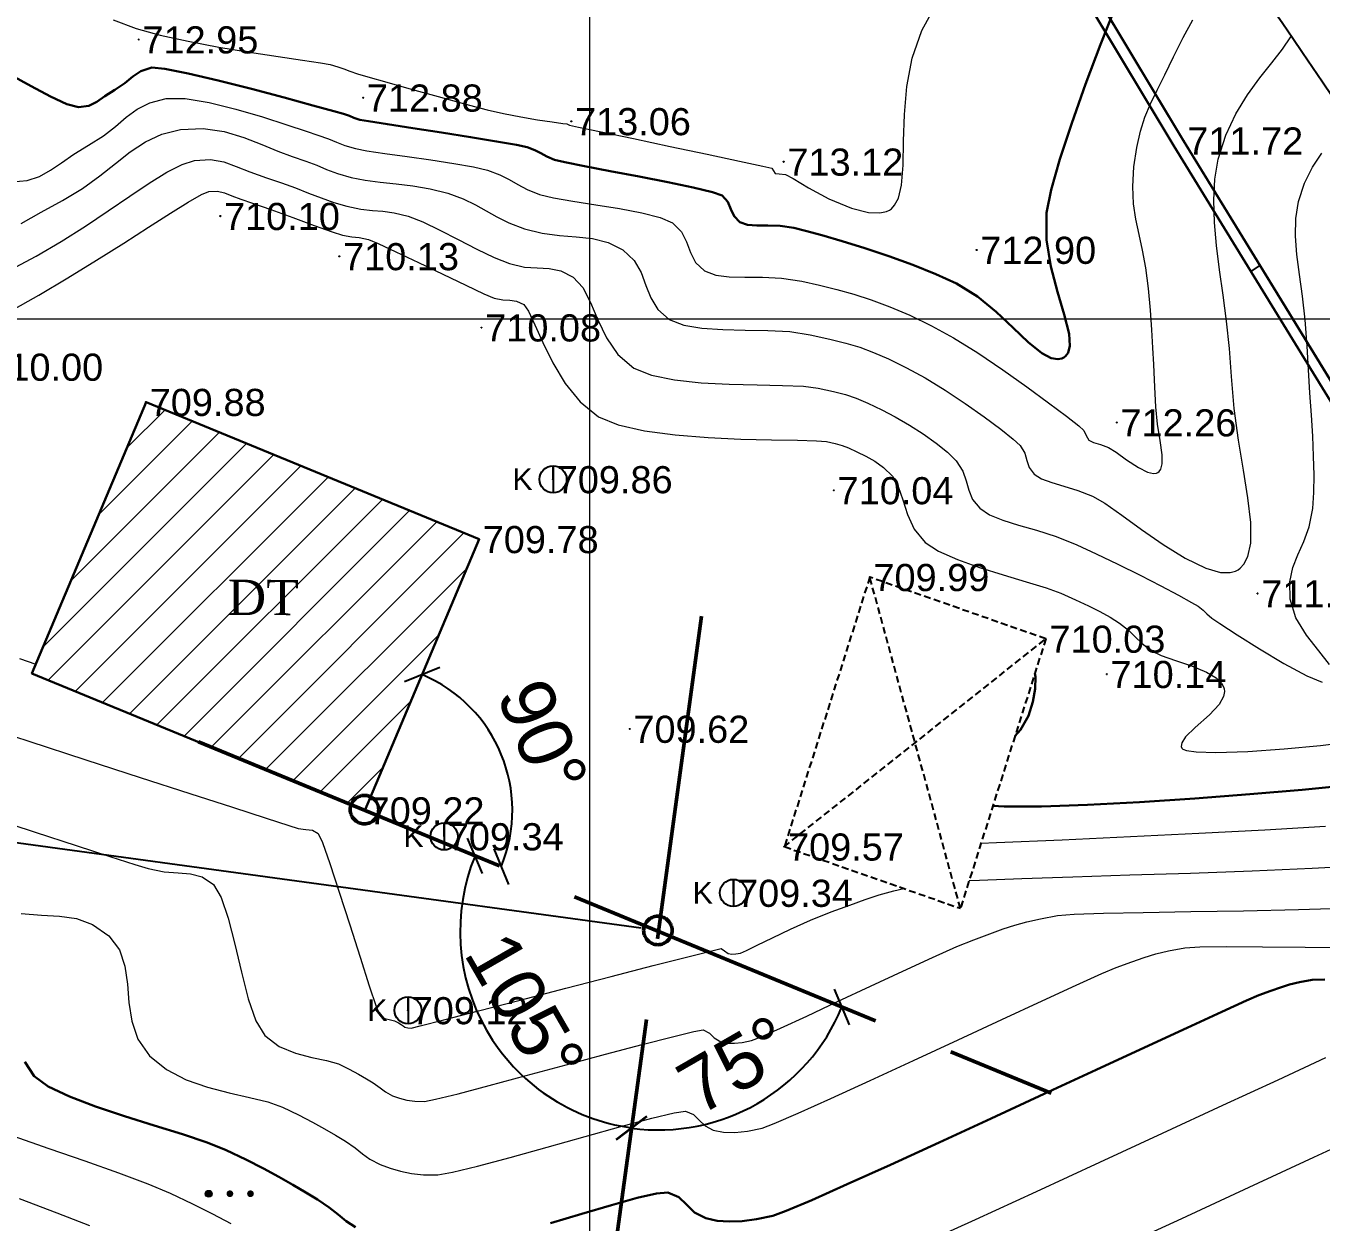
# Model space of a CAD drawing. Header units: feet. Extents: x 3381 to 684025, y 675186 to 4375940.
# Drawn here: x 682118.15 to 682165.9, y 4375781.02 to 4375825.11 of the extents above; entities that cross this region are included whole.
import ezdxf
from ezdxf.enums import TextEntityAlignment as Align

# ---------------------------------------------------------------- set-up
doc = ezdxf.new("R2010")
doc.units = ezdxf.units.FT
doc.header["$MEASUREMENT"] = 0
doc.header["$PDMODE"] = 34
doc.header["$PDSIZE"] = 0.01
doc.linetypes.add('ACAD_ISO02W100', pattern=[15, 12, -3])
doc.linetypes.add('DASHED2', pattern=[0.375, 0.25, -0.125])
doc.layers.get('0').update_dxf_attribs({"linetype": 'CONTINUOUS'})
doc.layers.get('Defpoints').update_dxf_attribs({"linetype": 'CONTINUOUS'})
for name, color, linetype in [('0_Point_Height', 2, 'CONTINUOUS'), ('0_Point_Point', 7, 'CONTINUOUS'), ('col bitkisi', 7, 'CONTINUOUS'), ('Lep-Stolb', 7, 'CONTINUOUS'), ('polygon', 5, 'CONTINUOUS'), ('Yazilar', 7, 'CONTINUOUS')]:
    doc.layers.add(name, color=color, linetype=linetype)
for name, color, linetype, lineweight in [('ANA HORIZONTAL', 24, 'CONTINUOUS', 30), ('HORIZANTAL', 24, 'CONTINUOUS', 13), ('km setka', 170, 'CONTINUOUS', 15)]:
    doc.layers.add(name, color=color, linetype=linetype, lineweight=lineweight)
doc.styles.get("Standard").update_dxf_attribs({"font": 'arial.ttf', "height": 2})
doc.dimstyles.new('ISO-25', dxfattribs={"dimtxt": 2, "dimasz": 1, "dimexe": 1.25, "dimexo": 0.625, "dimtad": 1, "dimtxsty": 'Standard', "dimblk": 'OBLIQUE', "dimcen": 2.5, "dimadec": 0, "dimazin": 0, "dimtfac": 1, "dimtmove": 0, "dimatfit": 3, "dimldrblk": 'OBLIQUE', "dimfxl": 1, "dimarcsym": 0})

# ---------------------------------------------------------------- blocks, each defined once
blk = doc.blocks.new('_Oblique')
at = {"color": 0, "linetype": 'ByBlock', "lineweight": -2}
blk.add_line((-0.5, -0.5), (0.5, 0.5), dxfattribs=at)
blk = doc.blocks.new('*D42')
at = {"color": 0, "lineweight": -2, "transparency": 16777216}
blk.add_arc((682130.646, 4375796.188), 5.435, 337.6168, 67.1856, dxfattribs=at)
at = {"layer": 'Defpoints', "color": 0, "lineweight": 18, "transparency": 16777216}
for p in [(682134.853, 4375806.189, 709.777), (682124.508, 4375798.716, 709.272), (682136.036, 4375796.895), (682130.646, 4375796.188, 709.223), (682155.944, 4375785.77, 709.019)]:
    blk.add_point(p, dxfattribs=at)
at = {"color": 0, "lineweight": -2, "transparency": 16777216}
for p, rotation in [((682132.754, 4375801.198), 157.1855575495815), ((682135.672, 4375794.118), 247.6168135669159)]:
    blk.add_blockref('_Oblique', p, dxfattribs=dict(at, rotation=rotation))
at = {"color": 0, "lineweight": 25, "transparency": 16777216, "insert": (682137.193, 4375798.887), "char_height": 2, "attachment_point": 5, "rotation": 292.4012}
blk.add_mtext('90°', dxfattribs=at)
blk = doc.blocks.new('*D52')
at = {"color": 0, "lineweight": -2, "transparency": 16777216}
blk.add_arc((682141.463, 4375791.734), 7.308, 157.6168, 262.2234, dxfattribs=at)
at = {"layer": 'Defpoints', "color": 0, "lineweight": 18, "transparency": 16777216}
for p in [(682143.05, 4375803.353), (682124.508, 4375798.716, 709.272), (682134.327, 4375790.154), (682155.944, 4375785.77, 709.019), (682130.507, 4375711.507)]:
    blk.add_point(p, dxfattribs=at)
at = {"color": 0, "lineweight": -2, "transparency": 16777216}
for p, rotation in [((682134.705, 4375794.517), 67.61681356664572), ((682140.474, 4375784.493), 352.2234362133664)]:
    blk.add_blockref('_Oblique', p, dxfattribs=dict(at, rotation=rotation))
at = {"color": 0, "lineweight": 20, "transparency": 16777216, "insert": (682136.555, 4375788.909), "char_height": 2, "attachment_point": 5, "rotation": 299.9201}
blk.add_mtext('105°', dxfattribs=at)
blk = doc.blocks.new('*D53')
at = {"color": 0, "lineweight": -2, "transparency": 16777216}
blk.add_arc((682141.463, 4375791.734), 7.32, 262.2234, 337.6168, dxfattribs=at)
at = {"layer": 'Defpoints', "color": 0, "lineweight": 18, "transparency": 16777216}
for p in [(682143.05, 4375803.353), (682124.508, 4375798.716, 709.272), (682155.944, 4375785.77, 709.019), (682143.646, 4375784.747), (682130.507, 4375711.507)]:
    blk.add_point(p, dxfattribs=at)
at = {"color": 0, "lineweight": -2, "transparency": 16777216}
for p, rotation in [((682148.232, 4375788.946), 67.61681356664577), ((682140.472, 4375784.481), 172.223436213165)]:
    blk.add_blockref('_Oblique', p, dxfattribs=dict(at, rotation=rotation))
at = {"color": 0, "lineweight": 20, "transparency": 16777216, "insert": (682144.295, 4375786.812), "char_height": 2, "attachment_point": 5, "rotation": 29.9201}
blk.add_mtext('75°', dxfattribs=at)
blk = doc.blocks.new('*D58')
at = {"color": 0, "lineweight": -2, "transparency": 16777216}
for p, q in [((682093.018, 4375736.387), (682101.309, 4375797.237)), ((682140.826, 4375791.852), (682100.07, 4375797.406)), ((682132.534, 4375731.002), (682091.779, 4375736.556))]:
    blk.add_line(p, q, dxfattribs=at)
at = {"layer": 'Defpoints', "color": 0, "lineweight": 18, "transparency": 16777216}
for p in [(682101.309, 4375797.237), (682141.445, 4375791.768), (682133.153, 4375730.918)]:
    blk.add_point(p, dxfattribs=at)
at = {"color": 0, "lineweight": -2, "transparency": 16777216}
for p, rotation in [((682101.309, 4375797.237), 82.24063511177357), ((682093.018, 4375736.387), 262.2406351117736)]:
    blk.add_blockref('_Oblique', p, dxfattribs=dict(at, rotation=rotation))
at = {"color": 0, "lineweight": 25, "transparency": 16777216, "insert": (682095.532, 4375767.034), "char_height": 2, "attachment_point": 5, "rotation": 82.2406}
blk.add_mtext('{\\fArial|b0|i0|c238|p34;61.40}', dxfattribs=at)

msp = doc.modelspace()

# ---------------------------------------------------------------- hatches: boundary and pattern name
at = {"lineweight": 15, "ltscale": 15}
h = msp.add_hatch(dxfattribs=at)
h.set_pattern_fill('ANSI31', color=256, scale=8)
h.set_pattern_definition([(45, (545.2726, 816.2461), (-0.70710678119, 0.70710678119), [])])
h.paths.add_polyline_path([(682122.57643, 4375811.24522), (682118.36943, 4375801.24422), (682130.64643, 4375796.18822), (682134.85343, 4375806.18922)])
at = {"layer": 'col bitkisi', "ltscale": 1.5}
h = msp.add_hatch(color=256, dxfattribs=at)
edge = h.paths.add_edge_path()
edge.add_arc((682124.88598, 4375782.06351), 0.125, 0, 360)
h = msp.add_hatch(color=256, dxfattribs=at)
edge = h.paths.add_edge_path()
edge.add_arc((682125.66829, 4375782.06351), 0.125, 0, 360)
h = msp.add_hatch(color=256, dxfattribs=at)
edge = h.paths.add_edge_path()
edge.add_arc((682126.42703, 4375782.06351), 0.125, 0, 360)

# ---------------------------------------------------------------- linework, layer by layer
at = {"linetype": 'Continuous'}
for p, q in [((682163.64602, 4375816.28555, 712.257), (682163.31248, 4375816.0643, 712.257)), ((682122.57643, 4375811.24522, 709.876), (682118.36943, 4375801.24422, 709.322)), ((682122.57643, 4375811.24522, 709.876), (682134.85343, 4375806.18922, 709.777)), ((682134.85343, 4375806.18922, 709.777), (682130.64643, 4375796.18822, 709.223)), ((682118.36943, 4375801.24422, 709.322), (682130.64643, 4375796.18822, 709.223))]:
    msp.add_line(p, q, dxfattribs=at)
at = {"linetype": 'DASHED2'}
for p, q in [((682149.25643, 4375804.79022, 709.991), (682146.10743, 4375794.85722, 709.572)), ((682155.74643, 4375802.51722, 710.032), (682149.25643, 4375804.79022, 709.991)), ((682152.59743, 4375792.58422, 709.613), (682149.25643, 4375804.79022, 709.991)), ((682146.10743, 4375794.85722, 709.572), (682155.74643, 4375802.51722, 710.032)), ((682155.74643, 4375802.51722, 710.032), (682152.59743, 4375792.58422, 709.613)), ((682146.10743, 4375794.85722, 709.572), (682152.59743, 4375792.58422, 709.613))]:
    msp.add_line(p, q, dxfattribs=at)
at = {"color": 222, "linetype": 'ACAD_ISO02W100', "lineweight": 50}
for p, q in [((682143.04977, 4375803.35316), (682130.50667, 4375711.5069)), ((682124.50793, 4375798.71622, 709.2725), (682155.94398, 4375785.77001, 709.019))]:
    msp.add_line(p, q, dxfattribs=at)
at = {"linetype": 'Continuous', "elevation": 697.485}
for points in [[(682213.66637, 4375737.4462), (682202.32162, 4375751.14964), (682193.43693, 4375765.55769), (682181.62606, 4375785.58686), (682171.60585, 4375802.52585), (682160.47956, 4375820.66068), (682148.13361, 4375841.20928)], [(682210.96371, 4375740.72968), (682202.32657, 4375751.16258), (682193.44188, 4375765.57064), (682181.63101, 4375785.59981), (682171.6108, 4375802.53879), (682160.48451, 4375820.67363), (682148.13855, 4375841.22222)], [(682213.97448, 4375737.70128), (682202.64748, 4375751.38328), (682193.77948, 4375765.76428), (682181.97048, 4375785.79028), (682171.94848, 4375802.73228), (682160.82148, 4375820.86828), (682148.47648, 4375841.41528)], [(682211.24331, 4375741.01921), (682202.65243, 4375751.39622), (682193.78443, 4375765.77722), (682181.97543, 4375785.80322), (682171.95343, 4375802.74522), (682160.82643, 4375820.88122), (682148.48143, 4375841.42822)]]:
    msp.add_lwpolyline(points, dxfattribs=at)
at = {"color": 7, "lineweight": 30, "elevation": 709.876}
msp.add_lwpolyline([(682122.57643, 4375811.24522), (682118.36943, 4375801.24422), (682130.64643, 4375796.18822), (682134.85343, 4375806.18922), (682122.57643, 4375811.24522)], dxfattribs=at)
at = {"color": 222, "linetype": 'ACAD_ISO02W100', "lineweight": 50}
for centre in [(682130.62843, 4375796.22252, 709.223), (682141.44495, 4375791.76799)]:
    msp.add_circle(centre, 0.52426, dxfattribs=at)
at = {"linetype": 'Continuous'}
for points, knots in [([(682139.47963, 4375868.22821), (682141.3006, 4375864.75779), (682147.60661, 4375852.73973), (682157.50344, 4375834.7584), (682171.49822, 4375815.49396), (682182.26949, 4375795.29608), (682193.23269, 4375777.41052), (682202.36035, 4375760.00732), (682215.7753, 4375741.48611), (682232.37485, 4375727.19698), (682243.90986, 4375712.36038), (682251.84002, 4375701.87762), (682263.15807, 4375689.959), (682271.40714, 4375679.26706), (682275.85095, 4375673.50726)], [0, 0, 0, 0, 11.75951037, 40.72320969, 61.46233043, 83.05497871, 109.29071666, 124.3927439, 141.9627176, 177.53300774, 189.55882144, 198.27648785, 216.95544768, 238.76886618, 238.76886618, 238.76886618, 238.76886618]), ([(682144.2371, 4375847.69828), (682140.29707, 4375843.93476), (682139.76844, 4375843.8841), (682138.1795, 4375843.72455), (682137.11618, 4375843.60815), (682134.16459, 4375843.20137), (682132.28721, 4375842.84728), (682129.50944, 4375841.96905), (682128.55818, 4375841.59843), (682127.06742, 4375840.86053), (682126.50774, 4375840.54444), (682125.34719, 4375839.7892), (682124.75925, 4375839.34203), (682123.64409, 4375838.3926), (682123.11455, 4375837.88911), (682121.87222, 4375836.61759), (682121.1822, 4375835.83127), (682120.07163, 4375834.51295), (682119.63766, 4375833.98302), (682118.78112, 4375832.9366), (682118.35626, 4375832.41599), (682117.09011, 4375830.86076), (682116.25725, 4375829.83274), (682113.77786, 4375826.76516), (682112.15055, 4375824.74214), (682109.24161, 4375821.14688), (682107.96531, 4375819.57649), (682105.9296, 4375817.09787), (682105.18796, 4375816.20007), (682103.7552, 4375814.47859), (682103.06621, 4375813.65622), (682101.83801, 4375812.20181), (682101.3039, 4375811.57299), (682099.93488, 4375809.97161), (682099.06121, 4375808.96653), (682097.6296, 4375807.02532), (682097.04287, 4375806.11502), (682096.27726, 4375804.46159), (682096.02846, 4375803.75824), (682095.7949, 4375802.63578), (682095.74076, 4375802.24251), (682095.6925, 4375801.44855), (682095.69769, 4375801.05288), (682095.81731, 4375799.45328), (682096.13245, 4375798.28), (682096.84504, 4375796.43621), (682097.18126, 4375795.72893), (682097.90715, 4375794.39278), (682098.29835, 4375793.76113), (682099.58602, 4375791.83852), (682100.53351, 4375790.64489), (682101.99756, 4375788.71109), (682102.54847, 4375787.96048), (682103.54946, 4375786.42926), (682103.99705, 4375785.65223), (682104.66704, 4375784.18163), (682104.90856, 4375783.49474), (682105.2539, 4375782.05931), (682105.35849, 4375781.31761), (682105.43659, 4375779.72053), (682105.39002, 4375778.86657), (682105.12613, 4375777.18655), (682104.9097, 4375776.35567), (682104.11395, 4375774.12164), (682103.3823, 4375772.76934), (682101.90954, 4375770.62195), (682101.25568, 4375769.79366), (682099.8649, 4375768.18612), (682099.12595, 4375767.40306), (682097.6244, 4375765.85115), (682096.86272, 4375765.08242), (682095.54027, 4375763.69749), (682094.97594, 4375763.08956), (682093.88113, 4375761.83702), (682093.35256, 4375761.19774), (682091.81294, 4375759.25084), (682090.84789, 4375757.91422), (682089.14861, 4375755.4504), (682088.40069, 4375754.32901), (682086.93143, 4375752.06003), (682086.21268, 4375750.91376), (682084.11186, 4375747.43948), (682082.7852, 4375745.07599), (682080.38948, 4375740.38692), (682079.31023, 4375738.06646), (682077.64653, 4375734.04156), (682077.01015, 4375732.35781), (682075.85186, 4375728.9521), (682075.32971, 4375727.23479), (682074.31638, 4375723.60658), (682073.83398, 4375721.69403), (682073.05055, 4375718.40156), (682072.73537, 4375717.0245), (682072.12211, 4375714.25992), (682071.8269, 4375712.87189), (682071.40237, 4375710.69926), (682071.25651, 4375709.92443), (682071.01815, 4375708.52395), (682070.92279, 4375707.90521), (682070.6827, 4375705.94091), (682070.60708, 4375704.59715), (682070.60955, 4375701.5807), (682070.73105, 4375699.90873), (682071.17097, 4375696.61696), (682071.48729, 4375694.99789), (682072.12733, 4375692.28219), (682072.4207, 4375691.17378), (682072.98571, 4375689.17575), (682073.25166, 4375688.28289), (682073.74463, 4375686.66938), (682073.9706, 4375685.93864), (682074.46629, 4375684.46529), (682074.73554, 4375683.7249), (682075.19132, 4375682.63384), (682075.34793, 4375682.28101), (682075.85045, 4375681.22715), (682076.21174, 4375680.56605), (682076.89272, 4375679.29623), (682077.21256, 4375678.68703), (682077.61114, 4375677.78522), (682077.73215, 4375677.48084), (682077.91917, 4375676.92728), (682077.98956, 4375676.67996), (682078.11248, 4375676.15587), (682078.16452, 4375675.88265), (682078.29851, 4375675.04651), (682078.36116, 4375674.45563), (682076.17623, 4375670.04245)], [0, 0, 0, 0, 1.50418249, 1.50418249, 4.51254746, 4.51254746, 9.89702319, 9.89702319, 12.79583428, 12.79583428, 14.60405864, 14.60405864, 16.66224442, 16.66224442, 18.7204302, 18.7204302, 21.69220953, 21.69220953, 23.69053724, 23.69053724, 25.68886496, 25.68886496, 29.68552039, 29.68552039, 37.67883125, 37.67883125, 43.85862334, 43.85862334, 47.33872292, 47.33872292, 50.47918144, 50.47918144, 52.8430932, 52.8430932, 56.45242189, 56.45242189, 59.34335298, 59.34335298, 61.30171676, 61.30171676, 62.31071449, 62.31071449, 63.31971222, 63.31971222, 66.42673932, 66.42673932, 68.50177048, 68.50177048, 70.57680165, 70.57680165, 75.09225917, 75.09225917, 77.98438324, 77.98438324, 80.8765073, 80.8765073, 83.36814814, 83.36814814, 85.85978899, 85.85978899, 88.69384556, 88.69384556, 91.52790213, 91.52790213, 96.50440373, 96.50440373, 99.81374781, 99.81374781, 103.12309189, 103.12309189, 106.35990714, 106.35990714, 108.77868165, 108.77868165, 111.19745617, 111.19745617, 116.03500519, 116.03500519, 120.02585804, 120.02585804, 124.01671089, 124.01671089, 131.99841659, 131.99841659, 139.53884338, 139.53884338, 144.84051633, 144.84051633, 150.14218929, 150.14218929, 155.992549, 155.992549, 160.21259926, 160.21259926, 164.43264953, 164.43264953, 166.77754007, 166.77754007, 168.58402847, 168.58402847, 172.42370481, 172.42370481, 177.22117892, 177.22117892, 182.01865303, 182.01865303, 185.38454571, 185.38454571, 188.14037737, 188.14037737, 190.39729052, 190.39729052, 192.65420367, 192.65420367, 193.73588978, 193.73588978, 195.899262, 195.899262, 198.06263421, 198.06263421, 199.19008418, 199.19008418, 200.13488005, 200.13488005, 201.07967592, 201.07967592, 202.92393297, 202.92393297, 202.92393297, 202.92393297]), ([(682148.13984, 4375841.22832), (682140.57789, 4375840.94793), (682140.04842, 4375840.89718), (682138.47082, 4375840.73861), (682137.4335, 4375840.6244), (682134.63311, 4375840.23599), (682132.92502, 4375839.90516), (682130.50767, 4375839.13685), (682129.69966, 4375838.8184), (682128.45043, 4375838.19611), (682127.98173, 4375837.92825), (682126.83305, 4375837.16997), (682126.16226, 4375836.62399), (682124.85191, 4375835.40001), (682124.21459, 4375834.72372), (682122.95098, 4375833.28867), (682122.32501, 4375832.52911), (682120.17786, 4375829.90807), (682118.69893, 4375828.08249), (682115.77137, 4375824.45718), (682114.32202, 4375822.65654), (682109.93506, 4375817.23432), (682106.95843, 4375813.59228), (682103.2393, 4375809.2193), (682102.75495, 4375808.65667), (682101.81337, 4375807.54728), (682101.3572, 4375806.99742), (682100.36985, 4375805.70849), (682099.87251, 4375804.97277), (682099.18603, 4375803.6539), (682098.95911, 4375803.06796), (682098.77073, 4375802.228), (682098.73184, 4375801.96773), (682098.69553, 4375801.43902), (682098.69754, 4375801.1633), (682098.78158, 4375800.05347), (682099.01209, 4375799.15107), (682099.56336, 4375797.72454), (682099.80816, 4375797.19627), (682100.34562, 4375796.1762), (682100.63968, 4375795.68129), (682101.7233, 4375794.00084), (682102.6157, 4375792.85456), (682104.13396, 4375790.8635), (682104.74698, 4375790.04798), (682105.91683, 4375788.31199), (682106.47203, 4375787.39429), (682107.21844, 4375785.84017), (682107.46508, 4375785.24472), (682107.87509, 4375784.01009), (682108.03633, 4375783.37933), (682108.39323, 4375781.46499), (682108.46252, 4375780.1595), (682108.29199, 4375777.75846), (682108.09094, 4375776.66363), (682107.48914, 4375774.55318), (682107.08798, 4375773.53399), (682106.13389, 4375771.59502), (682105.58229, 4375770.67422), (682104.20193, 4375768.65865), (682103.3384, 4375767.59373), (682101.55387, 4375765.58768), (682100.63311, 4375764.64262), (682098.96706, 4375762.9364), (682098.21721, 4375762.1701), (682097.04051, 4375760.89488), (682096.5956, 4375760.39146), (682095.72367, 4375759.35623), (682095.29759, 4375758.82711), (682094.0432, 4375757.21068), (682093.23881, 4375756.09424), (682091.71197, 4375753.88537), (682090.98519, 4375752.79773), (682089.56394, 4375750.60876), (682088.86917, 4375749.50432), (682086.83959, 4375746.1613), (682085.55953, 4375743.89304), (682083.18277, 4375739.27737), (682082.08616, 4375736.92993), (682080.43219, 4375732.92666), (682079.81545, 4375731.29268), (682078.693, 4375727.98517), (682078.18429, 4375726.30813), (682077.18685, 4375722.72576), (682076.70716, 4375720.81636), (682075.93606, 4375717.56267), (682075.62984, 4375716.22284), (682075.0382, 4375713.54989), (682074.75509, 4375712.21519), (682074.33998, 4375710.0889), (682074.19074, 4375709.29426), (682073.95771, 4375707.9064), (682073.86855, 4375707.30854), (682073.73143, 4375706.11511), (682073.68185, 4375705.51473), (682073.58717, 4375703.70644), (682073.59617, 4375702.49135), (682073.78528, 4375699.3577), (682074.06557, 4375697.44874), (682074.85544, 4375693.6417), (682075.36276, 4375691.74259), (682076.1087, 4375689.20227), (682076.30257, 4375688.56123), (682076.69561, 4375687.28328), (682076.89327, 4375686.65421), (682077.28818, 4375685.49172), (682077.48301, 4375684.95547), (682077.83466, 4375684.08156), (682077.98278, 4375683.73675), (682078.26454, 4375683.1298), (682078.39613, 4375682.86391), (682078.67573, 4375682.32033), (682078.82252, 4375682.0448), (682079.27361, 4375681.20401), (682079.58894, 4375680.62482), (682080.11413, 4375679.55305), (682080.33102, 4375679.07318), (682080.65067, 4375678.23002), (682080.76811, 4375677.87711), (682080.96495, 4375677.15828), (682081.04315, 4375676.80107), (682081.23749, 4375675.74247), (682081.31422, 4375675.05395), (682081.39258, 4375674.31233), (682081.40108, 4375674.23118), (682083.13525, 4375669.9191)], [0, 0, 0, 0, 1.51957611, 1.51957611, 4.55872833, 4.55872833, 9.9305937, 9.9305937, 12.83759759, 12.83759759, 14.69894656, 14.69894656, 17.5962721, 17.5962721, 20.49359765, 20.49359765, 23.43076478, 23.43076478, 30.54060622, 30.54060622, 37.65044766, 37.65044766, 51.87013054, 51.87013054, 53.94334194, 53.94334194, 56.01655335, 56.01655335, 58.83977512, 58.83977512, 61.18670147, 61.18670147, 62.25702302, 62.25702302, 63.32734457, 63.32734457, 66.42634071, 66.42634071, 68.26824966, 68.26824966, 70.11015862, 70.11015862, 74.62152986, 74.62152986, 77.5950003, 77.5950003, 80.56847075, 80.56847075, 82.30435529, 82.30435529, 84.04023983, 84.04023983, 87.51200891, 87.51200891, 90.50402704, 90.50402704, 93.49604516, 93.49604516, 96.48806328, 96.48806328, 100.37217303, 100.37217303, 104.25628277, 104.25628277, 107.51770119, 107.51770119, 109.61842715, 109.61842715, 111.71915311, 111.71915311, 115.92060502, 115.92060502, 119.85879174, 119.85879174, 123.79697846, 123.79697846, 131.6733519, 131.6733519, 139.55348137, 139.55348137, 144.89442108, 144.89442108, 150.2353608, 150.2353608, 156.19039195, 156.19039195, 160.321983, 160.321983, 164.45357405, 164.45357405, 166.89996081, 166.89996081, 168.79712584, 168.79712584, 170.69429086, 170.69429086, 174.48862091, 174.48862091, 180.48890562, 180.48890562, 186.48919033, 186.48919033, 188.50869587, 188.50869587, 190.52820141, 190.52820141, 192.32294697, 192.32294697, 193.52533008, 193.52533008, 194.47871195, 194.47871195, 195.43209382, 195.43209382, 197.33885755, 197.33885755, 198.78437633, 198.78437633, 199.75902855, 199.75902855, 200.73368078, 200.73368078, 202.68298523, 202.68298523, 202.92393297, 202.92393297, 202.92393297, 202.92393297])]:
    msp.add_open_spline(points, degree=3, knots=knots, dxfattribs=at)
at = {"layer": '0_Point_Point'}
for p in [(682122.30943, 4375824.60822, 712.954), (682130.58143, 4375822.46422, 712.882), (682138.25443, 4375821.59422, 713.057), (682160.82643, 4375820.88122, 711.716), (682146.08443, 4375820.10322, 713.12), (682125.31543, 4375818.09922, 710.101), (682129.70543, 4375816.61822, 710.135), (682153.19443, 4375816.85222, 712.901), (682134.94343, 4375813.99122, 710.075), (682122.57643, 4375811.24522, 709.876), (682158.36343, 4375810.49222, 712.257), (682137.58143, 4375808.39722, 709.857), (682147.93343, 4375807.99122, 710.042), (682134.85343, 4375806.18922, 709.777), (682149.25643, 4375804.79022, 709.991), (682163.55443, 4375804.18922, 711.378), (682155.74643, 4375802.51722, 710.032), (682157.99543, 4375801.21622, 710.137), (682140.40643, 4375799.19722, 709.616), (682130.64643, 4375796.18822, 709.223), (682133.56543, 4375795.23522, 709.337), (682146.10743, 4375794.85722, 709.572), (682144.22743, 4375793.15122, 709.343), (682132.23443, 4375788.82422, 709.122)]:
    msp.add_point(p, dxfattribs=at)
at = {"layer": 'ANA HORIZONTAL', "color": 16, "lineweight": 30}
for points, elevation in [([(682117.57844, 4375823.31103), (682118.33617, 4375822.8937), (682119.05596, 4375822.50649), (682119.66268, 4375822.22131), (682120.08115, 4375822.11007), (682120.46238, 4375822.16623), (682120.7612, 4375822.31395), (682121.05722, 4375822.52069), (682121.43001, 4375822.75396), (682121.79788, 4375823.00049), (682122.08643, 4375823.24389), (682122.3862, 4375823.44695), (682122.78778, 4375823.57244), (682123.26522, 4375823.53081), (682124.12586, 4375823.35873), (682125.23615, 4375823.09688), (682126.46253, 4375822.78593), (682127.67147, 4375822.46656), (682128.72941, 4375822.17944), (682129.5028, 4375821.96524), (682129.85809, 4375821.86465), (682130.07385, 4375821.78908), (682130.24244, 4375821.71986), (682130.45961, 4375821.65128), (682130.78378, 4375821.59385), (682131.47231, 4375821.48488), (682132.4068, 4375821.34038), (682133.46886, 4375821.17638), (682134.54009, 4375821.00889), (682135.50209, 4375820.85393), (682136.23646, 4375820.72752), (682136.62479, 4375820.64569), (682136.91499, 4375820.53298), (682137.13121, 4375820.41427), (682137.34701, 4375820.29336), (682137.63598, 4375820.17408), (682138.0191, 4375820.08385), (682138.74218, 4375819.94088), (682139.69087, 4375819.76093), (682140.7508, 4375819.55978), (682141.80763, 4375819.35322), (682142.74701, 4375819.15701), (682143.45457, 4375818.98692), (682143.81598, 4375818.85875), (682144.03005, 4375818.62549), (682144.1408, 4375818.35902), (682144.25235, 4375818.09747), (682144.46878, 4375817.87898), (682144.74828, 4375817.78063), (682145.09537, 4375817.75219), (682145.50153, 4375817.75139), (682145.9582, 4375817.73592), (682146.45687, 4375817.66351), (682146.8846, 4375817.55913), (682147.49242, 4375817.39508), (682148.23633, 4375817.17943), (682149.07229, 4375816.92024), (682149.95631, 4375816.62558), (682150.84437, 4375816.30351), (682151.69244, 4375815.96209), (682152.45653, 4375815.60939), (682153.22622, 4375815.13397), (682153.92104, 4375814.56832), (682154.545, 4375813.98404), (682155.10216, 4375813.45269), (682155.59652, 4375813.04586), (682155.94952, 4375812.85814), (682156.19083, 4375812.82176), (682156.34102, 4375812.8558), (682156.41301, 4375812.89204), (682156.47784, 4375812.93986), (682156.57252, 4375813.06392), (682156.63663, 4375813.31639), (682156.60337, 4375813.76375), (682156.42813, 4375814.47272), (682156.17848, 4375815.31156), (682155.93382, 4375816.2411), (682155.77355, 4375817.22217), (682155.77707, 4375818.21562), (682155.9446, 4375819.07054), (682156.26528, 4375820.20015), (682156.70126, 4375821.52355), (682157.21465, 4375822.95986), (682157.7676, 4375824.42818), (682158.32222, 4375825.84763)], 712.5), ([(682155.34703, 4375801.25738), (682155.37214, 4375801.11458), (682155.35826, 4375800.67292), (682155.26474, 4375800.19961), (682155.11285, 4375799.67431), (682154.81903, 4375799.16681), (682154.60949, 4375798.93093)], 710), ([(682153.79408, 4375796.35888), (682154.2108, 4375796.33644), (682155.58555, 4375796.33956), (682157.28587, 4375796.39607), (682159.20456, 4375796.49591), (682161.23443, 4375796.62903), (682163.2683, 4375796.78534), (682165.19898, 4375796.9548), (682166.91927, 4375797.12733)], 710)]:
    msp.add_lwpolyline(points, dxfattribs=dict(at, elevation=elevation))
at = {"layer": 'ANA HORIZONTAL', "color": 32, "lineweight": 30, "elevation": 707.5}
for points in [[(682137.48134, 4375780.97513), (682138.64107, 4375781.3212), (682139.73505, 4375781.64333), (682140.68176, 4375781.90607), (682141.39968, 4375782.07396), (682141.80728, 4375782.11153), (682142.21475, 4375781.94041), (682142.50383, 4375781.66436), (682142.79507, 4375781.37342), (682143.20903, 4375781.15759), (682143.62921, 4375781.06759), (682144.07346, 4375781.0336), (682144.55457, 4375781.05388), (682145.08535, 4375781.12666), (682145.67858, 4375781.25019), (682146.17255, 4375781.43058), (682147.11593, 4375781.83113), (682148.42637, 4375782.41201), (682150.02152, 4375783.13342), (682151.819, 4375783.95554), (682153.73648, 4375784.83855), (682155.6916, 4375785.74263), (682157.60199, 4375786.62797), (682159.38531, 4375787.45476), (682160.9592, 4375788.18318), (682162.24131, 4375788.7734), (682163.14927, 4375789.18563), (682163.60074, 4375789.38003), (682164.04528, 4375789.54437), (682164.40203, 4375789.67037), (682164.7327, 4375789.77082), (682165.09897, 4375789.85852), (682165.56253, 4375789.94626), (682166.03829, 4375789.96053)], [(682118.10683, 4375786.92441), (682118.45564, 4375786.3952), (682118.97413, 4375786.01843), (682119.7532, 4375785.64488), (682120.71493, 4375785.27809), (682121.78141, 4375784.92163), (682122.87472, 4375784.57905), (682123.91696, 4375784.25391), (682124.8302, 4375783.94976), (682125.53655, 4375783.67017), (682126.26099, 4375783.32407), (682126.90381, 4375782.99526), (682127.47696, 4375782.68344), (682127.99238, 4375782.38829), (682128.46199, 4375782.10949), (682128.89774, 4375781.84675), (682129.32894, 4375781.55739), (682129.65659, 4375781.29624), (682129.95389, 4375781.05635), (682130.29402, 4375780.83074)]]:
    msp.add_lwpolyline(points, dxfattribs=at)
at = {"layer": 'col bitkisi', "lineweight": 13, "ltscale": 1.5}
msp.add_circle((682124.88598, 4375782.06351), 0.125, dxfattribs=at)
at = {"layer": 'HORIZANTAL', "color": 16, "linetype": 'Continuous', "lineweight": 20, "elevation": 713}
msp.add_lwpolyline([(682121.3596, 4375825.33098), (682122.21591, 4375825.01454), (682123.09385, 4375824.77009), (682124.13518, 4375824.54136), (682125.26044, 4375824.33172), (682126.3902, 4375824.14454), (682127.44499, 4375823.98319), (682128.34538, 4375823.85103), (682129.01191, 4375823.75141), (682129.36514, 4375823.68772), (682129.64988, 4375823.60339), (682129.86775, 4375823.52349), (682130.08482, 4375823.44006), (682130.36713, 4375823.3451), (682130.75332, 4375823.23208), (682131.45267, 4375823.03278), (682132.354, 4375822.77965), (682133.3461, 4375822.50512), (682134.3178, 4375822.24165), (682135.15791, 4375822.02166), (682135.75522, 4375821.8776), (682136.38943, 4375821.75314), (682137.01387, 4375821.6491), (682137.55445, 4375821.56923), (682137.93707, 4375821.51733), (682138.08766, 4375821.49716), (682138.13943, 4375821.47318), (682138.19114, 4375821.4489), (682138.51396, 4375821.38063), (682139.35531, 4375821.20375), (682140.54291, 4375820.95399), (682141.9045, 4375820.66708), (682143.26781, 4375820.37873), (682144.46057, 4375820.12468), (682145.31051, 4375819.94064), (682145.64537, 4375819.86236), (682145.70834, 4375819.76624), (682145.77172, 4375819.67273), (682145.9217, 4375819.65358), (682146.15651, 4375819.63102), (682146.42764, 4375819.48003), (682146.99795, 4375819.14348), (682147.7529, 4375818.74038), (682148.57797, 4375818.38974), (682149.21154, 4375818.22697), (682149.63279, 4375818.21356), (682149.87419, 4375818.27065), (682149.98032, 4375818.32186), (682150.0522, 4375818.37147), (682150.1748, 4375818.50085), (682150.31176, 4375818.76528), (682150.42341, 4375819.23517), (682150.48467, 4375819.9811), (682150.50522, 4375820.86432), (682150.53471, 4375821.84318), (682150.62274, 4375822.87599), (682150.81895, 4375823.92111), (682151.17296, 4375824.93686), (682151.65684, 4375825.81417)], dxfattribs=at)
at = {"layer": 'HORIZANTAL', "color": 32, "linetype": 'Continuous', "lineweight": 13}
for points, elevation in [([(682117.62711, 4375819.3588), (682118.18865, 4375819.41273), (682118.64847, 4375819.56228), (682119.05611, 4375819.78721), (682119.46112, 4375820.06727), (682119.91307, 4375820.38222), (682120.4615, 4375820.71181), (682121.00475, 4375821.05404), (682121.44574, 4375821.40493), (682121.84083, 4375821.74132), (682122.24641, 4375822.04003), (682122.71887, 4375822.27789), (682123.31459, 4375822.43171), (682124.01753, 4375822.43215), (682124.90596, 4375822.28731), (682125.88789, 4375822.04566), (682126.87136, 4375821.75564), (682127.7644, 4375821.4657), (682128.47504, 4375821.22429), (682128.91131, 4375821.07986), (682129.30378, 4375820.94712), (682129.60391, 4375820.82448), (682129.90494, 4375820.70636), (682130.30016, 4375820.58721), (682130.72152, 4375820.50666), (682131.38438, 4375820.40713), (682132.19848, 4375820.29345), (682133.07355, 4375820.17048), (682133.91932, 4375820.04306), (682134.64554, 4375819.91602), (682135.16193, 4375819.79421), (682135.61818, 4375819.62426), (682135.96672, 4375819.44607), (682136.27902, 4375819.26338), (682136.62655, 4375819.07987), (682137.08081, 4375818.89926), (682137.59348, 4375818.77384), (682138.31416, 4375818.64851), (682139.15568, 4375818.51848), (682140.03085, 4375818.37894), (682140.85251, 4375818.22508), (682141.53349, 4375818.05208), (682141.98659, 4375817.85513), (682142.3169, 4375817.52504), (682142.50369, 4375817.14774), (682142.64326, 4375816.75849), (682142.83188, 4375816.39256), (682143.16584, 4375816.08523), (682143.5777, 4375815.92634), (682144.07613, 4375815.864), (682144.65223, 4375815.85401), (682145.29705, 4375815.85215), (682146.0017, 4375815.81421), (682146.75723, 4375815.696), (682147.40772, 4375815.54874), (682148.03788, 4375815.39482), (682148.66637, 4375815.22094), (682149.31183, 4375815.01379), (682149.9929, 4375814.76007), (682150.72823, 4375814.44648), (682151.53645, 4375814.05972), (682152.34322, 4375813.61268), (682153.23589, 4375813.05403), (682154.15655, 4375812.43455), (682155.0473, 4375811.80502), (682155.85025, 4375811.21622), (682156.50749, 4375810.71894), (682156.96113, 4375810.36395), (682157.15327, 4375810.20204), (682157.2382, 4375810.01668), (682157.33055, 4375809.84553), (682157.50384, 4375809.75632), (682157.75809, 4375809.6796), (682158.06115, 4375809.57107), (682158.33477, 4375809.39795), (682158.72675, 4375809.11506), (682159.16392, 4375808.82657), (682159.49702, 4375808.66173), (682159.71256, 4375808.61157), (682159.83115, 4375808.6256), (682159.88116, 4375808.64937), (682159.92397, 4375808.68315), (682159.9881, 4375808.77382), (682160.03736, 4375808.96257), (682160.03442, 4375809.2986), (682159.96123, 4375809.82406), (682159.86359, 4375810.42755), (682159.79808, 4375811.06716), (682159.77649, 4375811.54516), (682159.75372, 4375812.06299), (682159.72724, 4375812.62574), (682159.69452, 4375813.23847), (682159.653, 4375813.90629), (682159.60017, 4375814.63426), (682159.53347, 4375815.42748), (682159.43803, 4375816.18692), (682159.31445, 4375816.83781), (682159.18338, 4375817.42163), (682159.06547, 4375817.97985), (682158.98139, 4375818.55394), (682158.95179, 4375819.18537), (682158.99732, 4375819.91562), (682159.10155, 4375820.63292), (682159.236, 4375821.22827), (682159.40335, 4375821.74734), (682159.60623, 4375822.23578), (682159.8473, 4375822.73926), (682160.12922, 4375823.30343), (682160.45462, 4375823.97396), (682160.80929, 4375824.6836), (682161.17044, 4375825.33569)], 712), ([(682117.9753, 4375817.82056), (682118.712, 4375818.2385), (682119.49298, 4375818.66966), (682120.23203, 4375819.11785), (682120.87128, 4375819.58311), (682121.44703, 4375820.04044), (682121.99561, 4375820.46488), (682122.55332, 4375820.83144), (682123.15648, 4375821.11514), (682123.8414, 4375821.29098), (682124.67651, 4375821.32951), (682125.45751, 4375821.21541), (682126.18061, 4375821.00182), (682126.84201, 4375820.74182), (682127.43791, 4375820.48854), (682127.96452, 4375820.29507), (682128.47276, 4375820.12714), (682128.86966, 4375819.97044), (682129.23007, 4375819.82052), (682129.62882, 4375819.6729), (682130.14072, 4375819.52314), (682130.65668, 4375819.42005), (682131.21152, 4375819.34963), (682131.7992, 4375819.28928), (682132.4137, 4375819.21641), (682133.049, 4375819.10842), (682133.69906, 4375818.94274), (682134.27299, 4375818.7351), (682134.72454, 4375818.51842), (682135.11465, 4375818.29585), (682135.50425, 4375818.07056), (682135.95427, 4375817.8457), (682136.52565, 4375817.62445), (682137.175, 4375817.46487), (682137.81445, 4375817.38782), (682138.43821, 4375817.34062), (682139.04046, 4375817.27062), (682139.61539, 4375817.12514), (682140.1572, 4375816.85152), (682140.57351, 4375816.45977), (682140.82956, 4375816.01468), (682141.00593, 4375815.54578), (682141.18321, 4375815.0826), (682141.442, 4375814.65466), (682141.8629, 4375814.29148), (682142.39863, 4375814.07709), (682143.07183, 4375813.9622), (682143.8413, 4375813.9139), (682144.66581, 4375813.89929), (682145.50417, 4375813.88545), (682146.31517, 4375813.83949), (682147.05759, 4375813.72849), (682147.78112, 4375813.56469), (682148.37182, 4375813.41756), (682148.89017, 4375813.26282), (682149.39671, 4375813.07618), (682149.95194, 4375812.83335), (682150.61637, 4375812.51006), (682151.29621, 4375812.13687), (682152.03427, 4375811.68209), (682152.77914, 4375811.18723), (682153.47943, 4375810.69381), (682154.08374, 4375810.24337), (682154.54069, 4375809.87741), (682154.79886, 4375809.63748), (682154.96933, 4375809.35853), (682155.04905, 4375809.09148), (682155.13422, 4375808.83491), (682155.32106, 4375808.58736), (682155.59341, 4375808.41797), (682155.96523, 4375808.28062), (682156.41607, 4375808.14713), (682156.9255, 4375807.9893), (682157.47306, 4375807.77893), (682157.92436, 4375807.51459), (682158.5434, 4375807.07901), (682159.27758, 4375806.54711), (682160.07428, 4375805.99377), (682160.88088, 4375805.4939), (682161.64476, 4375805.12239), (682162.18977, 4375804.96793), (682162.54227, 4375804.96053), (682162.74418, 4375805.01622), (682162.83395, 4375805.06404), (682162.91536, 4375805.12348), (682163.05266, 4375805.26953), (682163.19974, 4375805.55289), (682163.29958, 4375806.04062), (682163.29898, 4375806.8052), (682163.19701, 4375807.71381), (682163.03436, 4375808.7363), (682162.85173, 4375809.84254), (682162.68979, 4375811.00238), (682162.58923, 4375812.18571), (682162.51578, 4375813.22181), (682162.40702, 4375814.22302), (682162.28016, 4375815.18872), (682162.1524, 4375816.1183), (682162.04097, 4375817.01115), (682161.96307, 4375817.86665), (682161.93592, 4375818.6842), (682161.97672, 4375819.46318), (682162.10269, 4375820.20298), (682162.38423, 4375821.08009), (682162.75739, 4375821.86546), (682163.18725, 4375822.56739), (682163.63888, 4375823.19413), (682164.07736, 4375823.75398), (682164.46777, 4375824.25519), (682164.77518, 4375824.70604)], 711.5), ([(682117.57384, 4375816.1201), (682118.52446, 4375816.62752), (682119.45137, 4375817.16022), (682120.34166, 4375817.72459), (682121.18559, 4375818.29159), (682121.97339, 4375818.83221), (682122.69531, 4375819.31741), (682123.34159, 4375819.71817), (682123.90248, 4375820.00546), (682124.36822, 4375820.15026), (682124.95742, 4375820.18216), (682125.44518, 4375820.09774), (682125.90329, 4375819.93337), (682126.40355, 4375819.72542), (682127.01774, 4375819.51028), (682127.57156, 4375819.33028), (682128.08348, 4375819.14051), (682128.56696, 4375818.94974), (682129.03545, 4375818.76673), (682129.5024, 4375818.60025), (682129.98127, 4375818.45907), (682130.49939, 4375818.35277), (682130.92121, 4375818.30634), (682131.30947, 4375818.27627), (682131.72688, 4375818.21908), (682132.23619, 4375818.09127), (682132.77621, 4375817.88291), (682133.40707, 4375817.58317), (682134.08535, 4375817.23601), (682134.76762, 4375816.8854), (682135.41047, 4375816.57529), (682135.97048, 4375816.34963), (682136.52408, 4375816.22128), (682136.99965, 4375816.18753), (682137.43416, 4375816.16778), (682137.86455, 4375816.08144), (682138.3278, 4375815.84791), (682138.68176, 4375815.4648), (682138.96339, 4375814.91862), (682139.23236, 4375814.27909), (682139.54834, 4375813.61595), (682139.97099, 4375812.99892), (682140.55995, 4375812.49773), (682141.20576, 4375812.23461), (682142.05632, 4375812.06153), (682143.03839, 4375811.95791), (682144.07873, 4375811.90316), (682145.1041, 4375811.87668), (682146.04125, 4375811.85789), (682146.81695, 4375811.82618), (682147.35794, 4375811.76098), (682147.91669, 4375811.63365), (682148.36119, 4375811.5175), (682148.76016, 4375811.38496), (682149.18229, 4375811.20845), (682149.6963, 4375810.96039), (682150.19904, 4375810.69488), (682150.71855, 4375810.39441), (682151.22883, 4375810.07047), (682151.7039, 4375809.73457), (682152.11777, 4375809.39822), (682152.44446, 4375809.07292), (682152.68808, 4375808.7007), (682152.8148, 4375808.34144), (682152.90643, 4375807.99392), (682153.04476, 4375807.65692), (682153.31158, 4375807.3292), (682153.67605, 4375807.08984), (682154.15915, 4375806.89286), (682154.74124, 4375806.71115), (682155.40267, 4375806.51763), (682156.1238, 4375806.28521), (682156.88497, 4375805.9868), (682157.60807, 4375805.6554), (682158.40765, 4375805.26815), (682159.22112, 4375804.86006), (682159.98586, 4375804.46615), (682160.63927, 4375804.12144), (682161.11875, 4375803.86094), (682161.36169, 4375803.71967), (682161.54521, 4375803.57073), (682161.67827, 4375803.43376), (682161.8612, 4375803.28367), (682162.16759, 4375803.07747), (682162.79675, 4375802.66494), (682163.62388, 4375802.14304), (682164.52421, 4375801.6087), (682165.37296, 4375801.15886), (682165.93095, 4375800.92498)], 711), ([(682166.20936, 4375801.5744), (682165.80606, 4375802.07162), (682165.35317, 4375802.65117), (682164.96337, 4375803.29469), (682164.74932, 4375803.98379), (682164.73868, 4375804.61653), (682164.85203, 4375805.14162), (682165.0414, 4375805.61669), (682165.25884, 4375806.09938), (682165.45639, 4375806.64732), (682165.58607, 4375807.31815), (682165.62766, 4375807.90978), (682165.63706, 4375808.55462), (682165.62077, 4375809.24845), (682165.58524, 4375809.98703), (682165.53696, 4375810.76613), (682165.48241, 4375811.58152), (682165.42805, 4375812.42898), (682165.38037, 4375813.30426), (682165.3088, 4375814.26952), (682165.20628, 4375815.14486), (682165.09644, 4375815.94343), (682165.00295, 4375816.67837), (682164.94944, 4375817.36284), (682164.95958, 4375818.00999), (682165.05699, 4375818.63298), (682165.28186, 4375819.30703), (682165.58434, 4375819.89936), (682165.92759, 4375820.41868)], 711), ([(682117.55595, 4375814.58537), (682118.62232, 4375815.18197), (682119.6978, 4375815.82002), (682120.75161, 4375816.47051), (682121.75296, 4375817.10441), (682122.67104, 4375817.69271), (682123.47509, 4375818.20639), (682124.13429, 4375818.61643), (682124.61787, 4375818.89382), (682124.89503, 4375819.00953), (682125.21363, 4375819.01853), (682125.47433, 4375818.95317), (682125.73936, 4375818.84498), (682126.07096, 4375818.72549), (682126.49866, 4375818.58122), (682127.18016, 4375818.33617), (682127.98435, 4375818.04268), (682128.78011, 4375817.75309), (682129.43631, 4375817.51974), (682129.82182, 4375817.395), (682130.16199, 4375817.33541), (682130.43831, 4375817.312), (682130.77332, 4375817.2398), (682131.13373, 4375817.08868), (682131.78977, 4375816.78309), (682132.6246, 4375816.38408), (682133.5214, 4375815.9527), (682134.36334, 4375815.55), (682135.03359, 4375815.23702), (682135.41532, 4375815.07482), (682135.727, 4375815.00934), (682135.9893, 4375814.99731), (682136.23538, 4375814.9664), (682136.49841, 4375814.8443), (682136.68009, 4375814.5889), (682136.91086, 4375814.09323), (682137.20376, 4375813.43424), (682137.5718, 4375812.68887), (682138.02801, 4375811.93407), (682138.5854, 4375811.24679), (682139.25701, 4375810.70398), (682139.97886, 4375810.40306), (682140.94843, 4375810.18345), (682142.08222, 4375810.03169), (682143.29676, 4375809.93434), (682144.50854, 4375809.87798), (682145.63408, 4375809.84915), (682146.58988, 4375809.83442), (682147.29245, 4375809.82034), (682147.6583, 4375809.79347), (682147.98239, 4375809.71872), (682148.23397, 4375809.64719), (682148.47719, 4375809.5531), (682148.77622, 4375809.41072), (682149.11426, 4375809.24395), (682149.43883, 4375809.06592), (682149.76056, 4375808.8347), (682150.09006, 4375808.50836), (682150.30848, 4375808.12864), (682150.47035, 4375807.64405), (682150.64421, 4375807.10559), (682150.89861, 4375806.56425), (682151.30209, 4375806.07104), (682151.78993, 4375805.75252), (682152.48512, 4375805.44518), (682153.30838, 4375805.1524), (682154.18045, 4375804.87757), (682155.02207, 4375804.62407), (682155.75396, 4375804.39531), (682156.29688, 4375804.19466), (682156.84608, 4375803.95091), (682157.32209, 4375803.73113), (682157.73994, 4375803.52362), (682158.11465, 4375803.31667), (682158.46125, 4375803.09857), (682158.80105, 4375802.83423), (682159.04213, 4375802.59372), (682159.28283, 4375802.35246), (682159.62147, 4375802.08585), (682160.00373, 4375801.90088), (682160.53109, 4375801.71807), (682161.11524, 4375801.52057), (682161.66782, 4375801.29154), (682162.02779, 4375801.07429), (682162.2202, 4375800.88584), (682162.30094, 4375800.74604), (682162.32492, 4375800.67149), (682162.33649, 4375800.57926), (682162.30333, 4375800.39065), (682162.13861, 4375800.10098), (682161.7765, 4375799.71237), (682161.24946, 4375799.24473), (682160.90225, 4375798.90412), (682160.75741, 4375798.67845), (682160.74164, 4375798.54584), (682160.76314, 4375798.48562), (682160.79568, 4375798.45163), (682160.93164, 4375798.39694), (682161.29373, 4375798.34559), (682162.01858, 4375798.32727), (682163.19966, 4375798.36966), (682164.53859, 4375798.46474), (682165.87704, 4375798.59126), (682167.05672, 4375798.72796)], 710.5), ([(682117.91342, 4375801.78807), (682118.51297, 4375801.58546)], 709.5), ([(682116.13294, 4375799.42781), (682118.25479, 4375798.74198), (682120.3578, 4375798.06112), (682122.36344, 4375797.41107), (682124.19319, 4375796.81767), (682125.76853, 4375796.30676), (682127.01095, 4375795.90419), (682127.84192, 4375795.6358), (682128.18293, 4375795.52744), (682128.47138, 4375795.48406), (682128.70729, 4375795.46175), (682128.92445, 4375795.34591), (682129.07852, 4375795.00697), (682129.34976, 4375794.23691), (682129.69819, 4375793.17999), (682130.08379, 4375791.98047), (682130.46658, 4375790.78261), (682130.80655, 4375789.73066), (682131.06371, 4375788.96888), (682131.19805, 4375788.64152), (682131.38455, 4375788.52508), (682131.58346, 4375788.47342), (682131.73064, 4375788.43656), (682131.88254, 4375788.35792), (682131.98346, 4375788.29941), (682132.05239, 4375788.25089), (682132.12279, 4375788.20657), (682132.22401, 4375788.17971), (682132.35335, 4375788.16507), (682132.68736, 4375788.24835), (682133.55741, 4375788.47295), (682134.82985, 4375788.80338), (682136.37102, 4375789.20411), (682138.04728, 4375789.63965), (682139.72498, 4375790.07448), (682141.27045, 4375790.4731), (682142.55005, 4375790.80001), (682143.43012, 4375791.01968), (682143.77702, 4375791.09663), (682143.90669, 4375791.01312), (682144.0379, 4375790.9191), (682144.16759, 4375790.89785), (682144.31861, 4375790.90367), (682144.4975, 4375790.93633), (682144.70662, 4375791.02539), (682145.11078, 4375791.22429), (682145.66774, 4375791.49958), (682146.33526, 4375791.81782), (682147.07109, 4375792.14556), (682147.83299, 4375792.44937), (682148.51679, 4375792.70244), (682149.0877, 4375792.90831), (682149.60751, 4375793.07908), (682150.13801, 4375793.22682), (682150.51712, 4375793.31281)], 709), ([(682116.79637, 4375795.94562), (682118.48564, 4375795.39316), (682119.99535, 4375794.90006), (682121.24672, 4375794.49321), (682122.16099, 4375794.19951), (682122.65939, 4375794.04586), (682123.24709, 4375793.93247), (682123.75768, 4375793.89718), (682124.21485, 4375793.85972), (682124.64224, 4375793.73985), (682125.06352, 4375793.45732), (682125.34914, 4375792.98837), (682125.60647, 4375792.21702), (682125.84927, 4375791.25952), (682126.09131, 4375790.2321), (682126.34636, 4375789.251), (682126.62819, 4375788.43247), (682126.95058, 4375787.89275), (682127.48747, 4375787.48622), (682128.0865, 4375787.23882), (682128.68862, 4375787.09019), (682129.23478, 4375786.97995), (682129.66594, 4375786.84776), (682130.07063, 4375786.65117), (682130.41005, 4375786.46937), (682130.69965, 4375786.30196), (682130.95489, 4375786.14852), (682131.20668, 4375785.96976), (682131.40016, 4375785.81611), (682131.66525, 4375785.6752), (682131.92131, 4375785.58098), (682132.1879, 4375785.51031), (682132.48703, 4375785.46918), (682132.84074, 4375785.4636), (682133.24605, 4375785.54353), (682134.07899, 4375785.75041), (682135.23108, 4375786.05198), (682136.59386, 4375786.41593), (682138.05885, 4375786.80998), (682139.51757, 4375787.20183), (682140.86157, 4375787.55921), (682141.98236, 4375787.84983), (682142.77147, 4375788.04138), (682143.12044, 4375788.1016), (682143.35418, 4375787.98454), (682143.52434, 4375787.80656), (682143.76161, 4375787.66526), (682144.00334, 4375787.61783), (682144.26456, 4375787.61013), (682144.5567, 4375787.64058), (682144.89119, 4375787.70761), (682145.25465, 4375787.84872), (682145.96537, 4375788.16582), (682146.93318, 4375788.61262), (682148.0679, 4375789.14288), (682149.27935, 4375789.7103), (682150.47735, 4375790.26862), (682151.57173, 4375790.77157), (682152.47231, 4375791.17287), (682153.08891, 4375791.42626), (682153.68348, 4375791.64628), (682154.171, 4375791.82213), (682154.60758, 4375791.96542), (682155.04936, 4375792.08781), (682155.55246, 4375792.20093), (682156.173, 4375792.31642), (682156.78897, 4375792.36737), (682157.8764, 4375792.40401), (682159.34159, 4375792.43281), (682161.09082, 4375792.46028), (682163.03038, 4375792.49289), (682165.06654, 4375792.53714), (682167.1056, 4375792.59952)], 708.5), ([(682153.35744, 4375794.98156), (682153.93118, 4375795.00581), (682156.34626, 4375795.11108), (682158.86336, 4375795.2264), (682161.38539, 4375795.35013), (682163.8153, 4375795.48065), (682166.056, 4375795.61636)], 709.5), ([(682152.92122, 4375793.60559), (682153.29796, 4375793.62519), (682154.86343, 4375793.68488), (682156.74329, 4375793.74645), (682158.84549, 4375793.81237), (682161.07802, 4375793.88513), (682163.34885, 4375793.96722), (682165.56597, 4375794.0611), (682167.63733, 4375794.16928)], 709), ([(682117.97443, 4375792.3916), (682118.7178, 4375792.32637), (682119.38914, 4375792.29003), (682120.01161, 4375792.20402), (682120.60837, 4375791.98977), (682121.20258, 4375791.56873), (682121.59567, 4375791.04798), (682121.79781, 4375790.44692), (682121.88782, 4375789.79147), (682121.94452, 4375789.10754), (682122.04675, 4375788.42104), (682122.27334, 4375787.75788), (682122.70311, 4375787.14397), (682123.32828, 4375786.63872), (682124.05702, 4375786.26365), (682124.84211, 4375785.98784), (682125.63632, 4375785.78038), (682126.39239, 4375785.61036), (682127.06312, 4375785.44686), (682127.60125, 4375785.25896), (682128.19555, 4375784.97312), (682128.71095, 4375784.70443), (682129.16169, 4375784.45254), (682129.56206, 4375784.21706), (682129.92631, 4375783.99764), (682130.28599, 4375783.75067), (682130.55353, 4375783.53232), (682130.82781, 4375783.33318), (682131.20771, 4375783.14383), (682131.57699, 4375783.00482), (682131.95332, 4375782.89159), (682132.35706, 4375782.80971), (682132.80855, 4375782.76471), (682133.32813, 4375782.76213), (682133.87121, 4375782.85436), (682134.801, 4375783.0817), (682136.00234, 4375783.40427), (682137.36007, 4375783.7822), (682138.75902, 4375784.17561), (682140.08403, 4375784.54462), (682141.21995, 4375784.84937), (682142.05161, 4375785.04998), (682142.46386, 4375785.10656), (682142.76078, 4375784.98187), (682142.97143, 4375784.78071), (682143.18367, 4375784.5687), (682143.48532, 4375784.41143), (682143.87043, 4375784.33587), (682144.28659, 4375784.3236), (682144.752, 4375784.37211), (682145.28488, 4375784.4789), (682145.73658, 4375784.64841), (682146.61338, 4375785.02833), (682147.82263, 4375785.57312), (682149.27165, 4375786.23726), (682150.8678, 4375786.97521), (682152.51839, 4375787.74144), (682154.13077, 4375788.49042), (682155.61226, 4375789.17661), (682156.87021, 4375789.75448), (682157.81196, 4375790.17851), (682158.34482, 4375790.40314), (682158.91652, 4375790.61449), (682159.37532, 4375790.77653), (682159.80057, 4375790.90572), (682160.2716, 4375791.0185), (682160.86777, 4375791.13134), (682161.42425, 4375791.16638), (682162.40986, 4375791.17244), (682163.73315, 4375791.16226), (682165.30268, 4375791.14859), (682167.02703, 4375791.14418)], 708), ([(682151.06591, 4375780.16883), (682153.15581, 4375781.1189), (682155.40844, 4375782.15094), (682157.73689, 4375783.22325), (682160.05422, 4375784.29417), (682162.27349, 4375785.32203), (682164.30779, 4375786.26516), (682166.07019, 4375787.08189)], 707), ([(682117.66818, 4375784.19513), (682118.9882, 4375783.73388), (682120.3158, 4375783.27233), (682121.56375, 4375782.83004), (682122.64484, 4375782.42654), (682123.47185, 4375782.08137), (682124.29111, 4375781.69187), (682125.03029, 4375781.31904), (682125.69923, 4375780.96261)], 707), ([(682158.26492, 4375780.00878), (682160.7593, 4375781.15605), (682163.23899, 4375782.30043), (682165.63169, 4375783.40743), (682167.86511, 4375784.44257)], 706.5), ([(682117.89385, 4375781.89182), (682119.29011, 4375781.36169), (682120.4903, 4375780.88638)], 706.5)]:
    msp.add_lwpolyline(points, dxfattribs=dict(at, elevation=elevation))
at = {"layer": 'km setka', "flags": 128}
for points in [[(682138.92597, 4375840.32994), (682138.92597, 4375623.88309)], [(682053.94134, 4375814.31584), (682212.02012, 4375814.31584)]]:
    msp.add_lwpolyline(points, dxfattribs=at)
at = {"layer": 'polygon', "color": 6}
for p, q in [((682137.58143, 4375808.39722, 709.857), (682137.58143, 4375808.89722, 709.857)), ((682137.58143, 4375808.89722, 709.857), (682137.58143, 4375807.89722, 709.857)), ((682133.56543, 4375795.23522, 709.337), (682133.56543, 4375795.73522, 709.337)), ((682133.56543, 4375795.73522, 709.337), (682133.56543, 4375794.73522, 709.337)), ((682144.22743, 4375793.15122, 709.343), (682144.22743, 4375793.65122, 709.343)), ((682144.22743, 4375793.65122, 709.343), (682144.22743, 4375792.65122, 709.343)), ((682132.23443, 4375788.82422, 709.122), (682132.23443, 4375789.32422, 709.122)), ((682132.23443, 4375789.32422, 709.122), (682132.23443, 4375788.32422, 709.122))]:
    msp.add_line(p, q, dxfattribs=at)
for centre in [(682137.58143, 4375808.39722, 709.857), (682133.56543, 4375795.23522, 709.337), (682144.22743, 4375793.15122, 709.343), (682132.23443, 4375788.82422, 709.122)]:
    msp.add_circle(centre, 0.5, dxfattribs=at)

# ---------------------------------------------------------------- texts
at = {"layer": '0_Point_Height', "color": 0}
for s, p in [('712.95', (682122.44538, 4375824.09411, 712.954)), ('712.88', (682130.71738, 4375821.95011, 712.882)), ('713.06', (682138.39038, 4375821.08011, 713.057)), ('711.72', (682160.96238, 4375820.36711, 711.716)), ('713.12', (682146.22038, 4375819.58911, 713.12)), ('710.10', (682125.45138, 4375817.58511, 710.101)), ('710.13', (682129.84138, 4375816.10411, 710.135)), ('712.90', (682153.33038, 4375816.33811, 712.901)), ('710.08', (682135.07938, 4375813.47711, 710.075)), ('710.00', (682116.72338, 4375812.02911, 710)), ('709.88', (682122.71238, 4375810.73111, 709.876)), ('712.26', (682158.49938, 4375809.97811, 712.257)), ('709.86', (682137.71738, 4375807.88311, 709.857)), ('710.04', (682148.06938, 4375807.47711, 710.042)), ('709.78', (682134.98938, 4375805.67511, 709.777)), ('709.99', (682149.39238, 4375804.27611, 709.991)), ('711.38', (682163.69038, 4375803.67511, 711.378)), ('710.03', (682155.88238, 4375802.00311, 710.032)), ('710.14', (682158.13138, 4375800.70211, 710.137)), ('709.62', (682140.54238, 4375798.68311, 709.616)), ('709.22', (682130.78238, 4375795.67411, 709.223)), ('709.34', (682133.70138, 4375794.72111, 709.337)), ('709.57', (682146.24338, 4375794.34311, 709.572)), ('709.34', (682144.36338, 4375792.63711, 709.343)), ('709.12', (682132.37038, 4375788.31011, 709.122))]:
    msp.add_text(s, height=1, dxfattribs=at).set_placement(p)
at = {"layer": 'Lep-Stolb', "color": 6}
for p in [(682136.45377, 4375808.40429, 709.857), (682132.43777, 4375795.24229, 709.337), (682143.09977, 4375793.15829, 709.343), (682131.10677, 4375788.83129, 709.122)]:
    msp.add_text('K', height=0.8, dxfattribs=at).set_placement(p, align=Align.MIDDLE_CENTER)
at = {"layer": 'Yazilar', "insert": (682125.58985, 4375804.69861), "char_height": 1.3, "width": 0.1058769, "attachment_point": 1, "rotation": 359.751176}
msp.add_mtext('{\\fTimes New Roman|b0|i0|c0|p18;DT}', dxfattribs=at)

# ---------------------------------------------------------------- dimensions: what is measured, and where the dimension line sits
at = {"color": 222, "lineweight": 25}
dim = msp.add_angular_dim_2l(base=(682136.03555, 4375796.89514), line1=((682124.50793, 4375798.71622, 709.2725), (682155.94398, 4375785.77001, 709.019)), line2=((682134.85343, 4375806.18922, 709.777), (682130.64643, 4375796.18822, 709.223)), dimstyle='ISO-25', dxfattribs=at)
dim.commit()
dim.dimension.update_dxf_attribs({"geometry": '*D42', "text_midpoint": (682137.19349, 4375798.88689)})
at = {"color": 222, "lineweight": 20}
for base, line1, line2, picture, middle in [((682134.32746, 4375790.15366), ((682143.04977, 4375803.35316), (682130.50667, 4375711.5069)), ((682124.50793, 4375798.71622, 709.2725), (682155.94398, 4375785.77001, 709.019)), '*D52', (682136.55541, 4375788.90944)), ((682143.64649, 4375784.74658), ((682124.50793, 4375798.71622, 709.2725), (682155.94398, 4375785.77001, 709.019)), ((682143.04977, 4375803.35316), (682130.50667, 4375711.5069)), '*D53', (682144.29523, 4375786.81219))]:
    dim = msp.add_angular_dim_2l(base=base, line1=line1, line2=line2, dimstyle='ISO-25', dxfattribs=at)
    dim.commit()
    dim.dimension.update_dxf_attribs({"geometry": picture, "text_midpoint": middle})
at = {"color": 222, "lineweight": 25}
dim = msp.add_aligned_dim(p1=(682133.15348, 4375730.91788), p2=(682141.44495, 4375791.76799), distance=40.50678, text='{\\fArial|b0|i0|c238|p34;61.40}', dimstyle='ISO-25', dxfattribs=at)
dim.commit()
dim.dimension.update_dxf_attribs({"geometry": '*D58', "text_midpoint": (682095.53225, 4375767.03412)})

doc.saveas('drawing.dxf')
